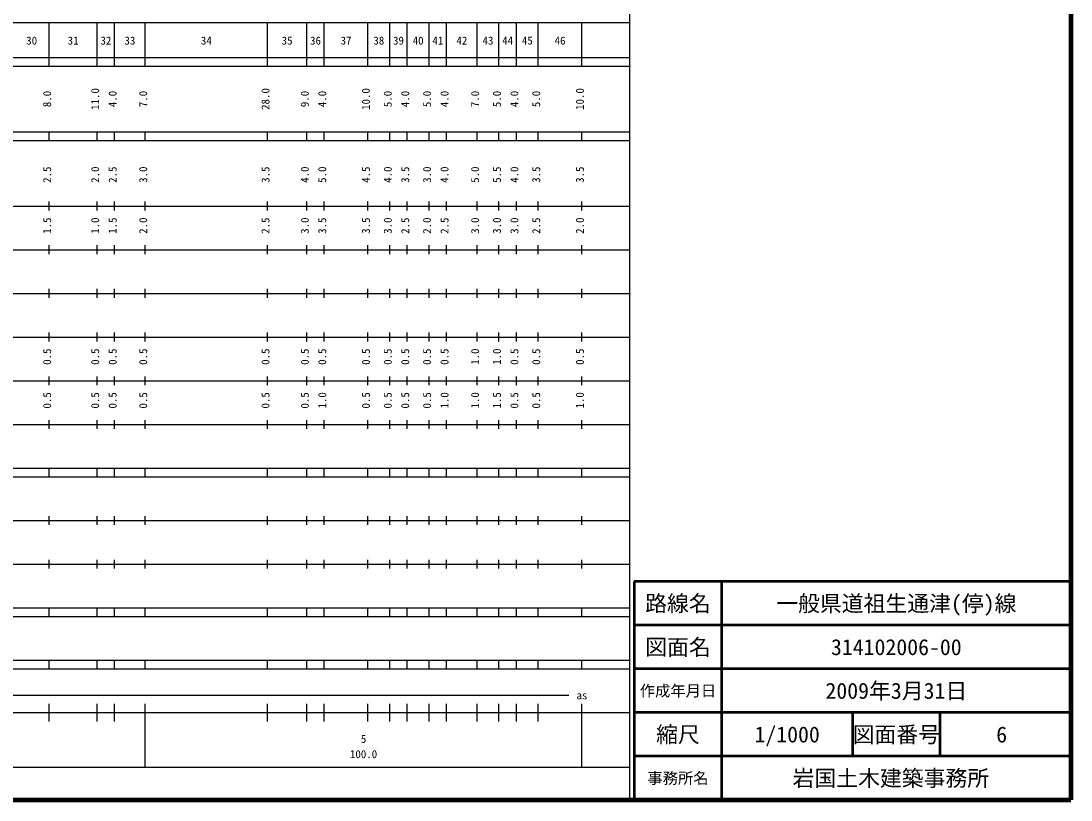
# Model space of a CAD drawing. Units: millimetres on the paper, enlarged 1000 times. Extents: x 40000 to 680000, y 20000 to 380000.
# Drawn here: x 439556 to 680000, y 20000 to 198357 of the extents above; entities that cross this region are included whole.
import ezdxf
from ezdxf.enums import TextEntityAlignment as Align

# ---------------------------------------------------------------- set-up
doc = ezdxf.new("R2010")
doc.units = ezdxf.units.MM
doc.header["$LTSCALE"] = 1000
for name, color, linetype, lineweight in [('M-TTL', 2, 'Continuous', 140), ('M-TTL-BAND', 7, 'Continuous', 25), ('M-TTL-FRAM', 2, 'Continuous', 50), ('M-TTL-LINE', 7, 'Continuous', 50)]:
    doc.layers.add(name, color=color, linetype=linetype, lineweight=lineweight)
doc.layers.add('M-TTL-TXT', color=7, linetype='Continuous')
doc.styles.add('ＭＳ ゴシック', font='')
doc.styles.get('ＭＳ ゴシック').set_extended_font_data('MS Gothic')

msp = doc.modelspace()

# ---------------------------------------------------------------- linework, layer by layer
at = {"layer": 'M-TTL'}
for p, q in [((680000, 20000), (680000, 380000)), ((40000, 20000), (680000, 20000))]:
    msp.add_line(p, q, dxfattribs=at)
at = {"layer": 'M-TTL-BAND'}
for p, q in [((579000, 20000), (579000, 370000)), ((68000, 198000), (579000, 198000)), ((446000, 188000), (446000, 198000)), ((457000, 188000), (457000, 198000)), ((461000, 188000), (461000, 198000)), ((468000, 188000), (468000, 198000)), ((496000, 188000), (496000, 198000)), ((505000, 188000), (505000, 198000)), ((509000, 188000), (509000, 198000)), ((519000, 188000), (519000, 198000)), ((524000, 188000), (524000, 198000)), ((528000, 188000), (528000, 198000)), ((533000, 188000), (533000, 198000)), ((537000, 188000), (537000, 198000)), ((544000, 188000), (544000, 198000)), ((549000, 188000), (549000, 198000)), ((553000, 188000), (553000, 198000)), ((558000, 188000), (558000, 198000)), ((568000, 188000), (568000, 198000)), ((40000, 190000), (579000, 190000)), ((40000, 188000), (579000, 188000)), ((40000, 173000), (579000, 173000)), ((40000, 171000), (579000, 171000)), ((446000, 171000), (446000, 173000)), ((457000, 171000), (457000, 173000)), ((461000, 171000), (461000, 173000)), ((468000, 171000), (468000, 173000)), ((496000, 171000), (496000, 173000)), ((505000, 171000), (505000, 173000)), ((509000, 171000), (509000, 173000)), ((519000, 171000), (519000, 173000)), ((524000, 171000), (524000, 173000)), ((528000, 171000), (528000, 173000)), ((533000, 171000), (533000, 173000)), ((537000, 171000), (537000, 173000)), ((544000, 171000), (544000, 173000)), ((549000, 171000), (549000, 173000)), ((553000, 171000), (553000, 173000)), ((558000, 171000), (558000, 173000)), ((568000, 171000), (568000, 173000)), ((446000, 155000), (446000, 157000)), ((457000, 155000), (457000, 157000)), ((461000, 155000), (461000, 157000)), ((468000, 155000), (468000, 157000)), ((496000, 155000), (496000, 157000)), ((505000, 155000), (505000, 157000)), ((509000, 155000), (509000, 157000)), ((519000, 155000), (519000, 157000)), ((524000, 155000), (524000, 157000)), ((528000, 155000), (528000, 157000)), ((533000, 155000), (533000, 157000)), ((537000, 155000), (537000, 157000)), ((544000, 155000), (544000, 157000)), ((549000, 155000), (549000, 157000)), ((553000, 155000), (553000, 157000)), ((558000, 155000), (558000, 157000)), ((568000, 155000), (568000, 157000)), ((40000, 156000), (579000, 156000)), ((446000, 145000), (446000, 147000)), ((457000, 145000), (457000, 147000)), ((461000, 145000), (461000, 147000)), ((468000, 145000), (468000, 147000)), ((496000, 145000), (496000, 147000)), ((505000, 145000), (505000, 147000)), ((509000, 145000), (509000, 147000)), ((519000, 145000), (519000, 147000)), ((524000, 145000), (524000, 147000)), ((528000, 145000), (528000, 147000)), ((533000, 145000), (533000, 147000)), ((537000, 145000), (537000, 147000)), ((544000, 145000), (544000, 147000)), ((549000, 145000), (549000, 147000)), ((553000, 145000), (553000, 147000)), ((558000, 145000), (558000, 147000)), ((568000, 145000), (568000, 147000)), ((46000, 146000), (579000, 146000)), ((52000, 136000), (579000, 136000)), ((446000, 135000), (446000, 137000)), ((457000, 135000), (457000, 137000)), ((461000, 135000), (461000, 137000)), ((468000, 135000), (468000, 137000)), ((496000, 135000), (496000, 137000)), ((505000, 135000), (505000, 137000)), ((509000, 135000), (509000, 137000)), ((519000, 135000), (519000, 137000)), ((524000, 135000), (524000, 137000)), ((528000, 135000), (528000, 137000)), ((533000, 135000), (533000, 137000)), ((537000, 135000), (537000, 137000)), ((544000, 135000), (544000, 137000)), ((549000, 135000), (549000, 137000)), ((553000, 135000), (553000, 137000)), ((558000, 135000), (558000, 137000)), ((568000, 135000), (568000, 137000)), ((46000, 126000), (579000, 126000)), ((446000, 125000), (446000, 127000)), ((457000, 125000), (457000, 127000)), ((461000, 125000), (461000, 127000)), ((468000, 125000), (468000, 127000)), ((496000, 125000), (496000, 127000)), ((505000, 125000), (505000, 127000)), ((509000, 125000), (509000, 127000)), ((519000, 125000), (519000, 127000)), ((524000, 125000), (524000, 127000)), ((528000, 125000), (528000, 127000)), ((533000, 125000), (533000, 127000)), ((537000, 125000), (537000, 127000)), ((544000, 125000), (544000, 127000)), ((549000, 125000), (549000, 127000)), ((553000, 125000), (553000, 127000)), ((558000, 125000), (558000, 127000)), ((568000, 125000), (568000, 127000)), ((52000, 116000), (579000, 116000)), ((446000, 115000), (446000, 117000)), ((457000, 115000), (457000, 117000)), ((461000, 115000), (461000, 117000)), ((468000, 115000), (468000, 117000)), ((496000, 115000), (496000, 117000)), ((505000, 115000), (505000, 117000)), ((509000, 115000), (509000, 117000)), ((519000, 115000), (519000, 117000)), ((524000, 115000), (524000, 117000)), ((528000, 115000), (528000, 117000)), ((533000, 115000), (533000, 117000)), ((537000, 115000), (537000, 117000)), ((544000, 115000), (544000, 117000)), ((549000, 115000), (549000, 117000)), ((553000, 115000), (553000, 117000)), ((558000, 115000), (558000, 117000)), ((568000, 115000), (568000, 117000)), ((46000, 106000), (579000, 106000)), ((446000, 105000), (446000, 107000)), ((457000, 105000), (457000, 107000)), ((461000, 105000), (461000, 107000)), ((468000, 105000), (468000, 107000)), ((496000, 105000), (496000, 107000)), ((505000, 105000), (505000, 107000)), ((509000, 105000), (509000, 107000)), ((519000, 105000), (519000, 107000)), ((524000, 105000), (524000, 107000)), ((528000, 105000), (528000, 107000)), ((533000, 105000), (533000, 107000)), ((537000, 105000), (537000, 107000)), ((544000, 105000), (544000, 107000)), ((549000, 105000), (549000, 107000)), ((553000, 105000), (553000, 107000)), ((558000, 105000), (558000, 107000)), ((568000, 105000), (568000, 107000)), ((40000, 96000), (579000, 96000)), ((40000, 94000), (579000, 94000)), ((446000, 94000), (446000, 96000)), ((457000, 94000), (457000, 96000)), ((461000, 94000), (461000, 96000)), ((468000, 94000), (468000, 96000)), ((496000, 94000), (496000, 96000)), ((505000, 94000), (505000, 96000)), ((509000, 94000), (509000, 96000)), ((519000, 94000), (519000, 96000)), ((524000, 94000), (524000, 96000)), ((528000, 94000), (528000, 96000)), ((533000, 94000), (533000, 96000)), ((537000, 94000), (537000, 96000)), ((544000, 94000), (544000, 96000)), ((549000, 94000), (549000, 96000)), ((553000, 94000), (553000, 96000)), ((558000, 94000), (558000, 96000)), ((568000, 94000), (568000, 96000)), ((446000, 83000), (446000, 85000)), ((457000, 83000), (457000, 85000)), ((461000, 83000), (461000, 85000)), ((468000, 83000), (468000, 85000)), ((496000, 83000), (496000, 85000)), ((505000, 83000), (505000, 85000)), ((509000, 83000), (509000, 85000)), ((519000, 83000), (519000, 85000)), ((524000, 83000), (524000, 85000)), ((528000, 83000), (528000, 85000)), ((533000, 83000), (533000, 85000)), ((537000, 83000), (537000, 85000)), ((544000, 83000), (544000, 85000)), ((549000, 83000), (549000, 85000)), ((553000, 83000), (553000, 85000)), ((558000, 83000), (558000, 85000)), ((568000, 83000), (568000, 85000)), ((49000, 84000), (579000, 84000)), ((446000, 73000), (446000, 75000)), ((457000, 73000), (457000, 75000)), ((461000, 73000), (461000, 75000)), ((468000, 73000), (468000, 75000)), ((496000, 73000), (496000, 75000)), ((505000, 73000), (505000, 75000)), ((509000, 73000), (509000, 75000)), ((519000, 73000), (519000, 75000)), ((524000, 73000), (524000, 75000)), ((528000, 73000), (528000, 75000)), ((533000, 73000), (533000, 75000)), ((537000, 73000), (537000, 75000)), ((544000, 73000), (544000, 75000)), ((549000, 73000), (549000, 75000)), ((553000, 73000), (553000, 75000)), ((558000, 73000), (558000, 75000)), ((568000, 73000), (568000, 75000)), ((40000, 74000), (579000, 74000)), ((40000, 64000), (579000, 64000)), ((446000, 62000), (446000, 64000)), ((457000, 62000), (457000, 64000)), ((461000, 62000), (461000, 64000)), ((468000, 62000), (468000, 64000)), ((496000, 62000), (496000, 64000)), ((505000, 62000), (505000, 64000)), ((509000, 62000), (509000, 64000)), ((519000, 62000), (519000, 64000)), ((524000, 62000), (524000, 64000)), ((528000, 62000), (528000, 64000)), ((533000, 62000), (533000, 64000)), ((537000, 62000), (537000, 64000)), ((544000, 62000), (544000, 64000)), ((549000, 62000), (549000, 64000)), ((553000, 62000), (553000, 64000)), ((558000, 62000), (558000, 64000)), ((568000, 62000), (568000, 64000)), ((40000, 62000), (579000, 62000)), ((40000, 52000), (579000, 52000)), ((446000, 50000), (446000, 52000)), ((457000, 50000), (457000, 52000)), ((461000, 50000), (461000, 52000)), ((468000, 50000), (468000, 52000)), ((496000, 50000), (496000, 52000)), ((505000, 50000), (505000, 52000)), ((509000, 50000), (509000, 52000)), ((519000, 50000), (519000, 52000)), ((524000, 50000), (524000, 52000)), ((528000, 50000), (528000, 52000)), ((533000, 50000), (533000, 52000)), ((537000, 50000), (537000, 52000)), ((544000, 50000), (544000, 52000)), ((549000, 50000), (549000, 52000)), ((553000, 50000), (553000, 52000)), ((558000, 50000), (558000, 52000)), ((568000, 50000), (568000, 52000)), ((40000, 50000), (579000, 50000)), ((71000, 44000), (565000, 44000)), ((446000, 38000), (446000, 42000)), ((457000, 38000), (457000, 42000)), ((461000, 38000), (461000, 42000)), ((468000, 27500), (468000, 42000)), ((496000, 38000), (496000, 42000)), ((505000, 38000), (505000, 42000)), ((509000, 38000), (509000, 42000)), ((519000, 38000), (519000, 42000)), ((524000, 38000), (524000, 42000)), ((528000, 38000), (528000, 42000)), ((533000, 38000), (533000, 42000)), ((537000, 38000), (537000, 42000)), ((544000, 38000), (544000, 42000)), ((549000, 38000), (549000, 42000)), ((553000, 38000), (553000, 42000)), ((558000, 38000), (558000, 42000)), ((568000, 27500), (568000, 42000)), ((40000, 40000), (579000, 40000)), ((68000, 27500), (579000, 27500))]:
    msp.add_line(p, q, dxfattribs=at)
at = {"layer": 'M-TTL-FRAM'}
for p, q in [((680000, 70000), (580000, 70000)), ((580000, 70000), (580000, 20000))]:
    msp.add_line(p, q, dxfattribs=at)
at = {"layer": 'M-TTL-LINE'}
for p, q in [((600000, 70000), (600000, 20000)), ((680000, 60000), (580000, 60000)), ((680000, 50000), (580000, 50000)), ((680000, 40000), (580000, 40000)), ((630000, 40000), (630000, 30000)), ((650000, 40000), (650000, 30000)), ((680000, 30000), (580000, 30000))]:
    msp.add_line(p, q, dxfattribs=at)

# ---------------------------------------------------------------- texts
at = {"layer": 'M-TTL-BAND', "style": 'ＭＳ ゴシック'}
for s, p in [('30', (442000, 192405)), ('31', (451500, 192405)), ('32', (459000, 192405)), ('33', (464500, 192405)), ('34', (482000, 192405)), ('35', (500500, 192405)), ('36', (507000, 192405)), ('37', (514000, 192405)), ('38', (521500, 192405)), ('39', (526000, 192405)), ('40', (530500, 192405)), ('42', (540500, 192405)), ('43', (546500, 192405)), ('46', (563000, 192405)), ('41', (535000, 192405)), ('44', (551000, 192405)), ('45', (555500, 192405)), ('as', (568000, 42500)), ('5', (518000, 32523)), ('100.0', (518000, 29033))]:
    msp.add_text(s, height=1833, dxfattribs=at).set_placement(p, align=Align.BOTTOM_CENTER)
for s, p in [('11.0', (458000, 180500)), ('28.0', (497000, 180500)), ('10.0', (520000, 180500)), ('10.0', (569000, 180500)), ('8.0', (447000, 180500)), ('4.0', (462000, 180500)), ('7.0', (469000, 180500)), ('9.0', (506000, 180500)), ('4.0', (510000, 180500)), ('5.0', (525000, 180500)), ('4.0', (529000, 180500)), ('5.0', (534000, 180500)), ('4.0', (538000, 180500)), ('7.0', (545000, 180500)), ('5.0', (550000, 180500)), ('4.0', (554000, 180500)), ('5.0', (559000, 180500)), ('2.5', (447000, 163174)), ('2.0', (458000, 163174)), ('2.5', (462000, 163174)), ('3.0', (469000, 163174)), ('3.5', (497000, 163174)), ('4.0', (506000, 163174)), ('5.0', (510000, 163174)), ('4.5', (520000, 163174)), ('4.0', (525000, 163174)), ('3.5', (529000, 163174)), ('3.0', (534000, 163174)), ('4.0', (538000, 163174)), ('5.0', (545000, 163174)), ('5.5', (550000, 163174)), ('4.0', (554000, 163174)), ('3.5', (559000, 163174)), ('3.5', (569000, 163174)), ('1.5', (447000, 151500)), ('1.0', (458000, 151500)), ('1.5', (462000, 151500)), ('2.0', (469000, 151500)), ('2.5', (497000, 151500)), ('3.0', (506000, 151500)), ('3.5', (510000, 151500)), ('3.5', (520000, 151500)), ('3.0', (525000, 151500)), ('2.5', (529000, 151500)), ('2.0', (534000, 151500)), ('2.5', (538000, 151500)), ('3.0', (545000, 151500)), ('3.0', (550000, 151500)), ('3.0', (554000, 151500)), ('2.5', (559000, 151500)), ('2.0', (569000, 151500)), ('0.5', (447000, 121500)), ('0.5', (458000, 121500)), ('0.5', (462000, 121500)), ('0.5', (469000, 121500)), ('0.5', (497000, 121500)), ('0.5', (506000, 121500)), ('0.5', (510000, 121500)), ('0.5', (520000, 121500)), ('0.5', (525000, 121500)), ('0.5', (529000, 121500)), ('0.5', (534000, 121500)), ('0.5', (538000, 121500)), ('1.0', (545000, 121500)), ('1.0', (550000, 121500)), ('0.5', (554000, 121500)), ('0.5', (559000, 121500)), ('0.5', (569000, 121500)), ('0.5', (447000, 111500)), ('0.5', (458000, 111500)), ('0.5', (462000, 111500)), ('0.5', (469000, 111500)), ('0.5', (497000, 111500)), ('0.5', (506000, 111500)), ('1.0', (510000, 111500)), ('0.5', (520000, 111500)), ('0.5', (525000, 111500)), ('0.5', (529000, 111500)), ('0.5', (534000, 111500)), ('1.0', (538000, 111500)), ('1.0', (545000, 111500)), ('1.5', (550000, 111500)), ('0.5', (554000, 111500)), ('0.5', (559000, 111500)), ('1.0', (569000, 111500))]:
    msp.add_text(s, height=1833, rotation=90, dxfattribs=at).set_placement(p, align=Align.BOTTOM_CENTER)
at = {"layer": 'M-TTL-TXT', "style": 'ＭＳ ゴシック'}
for s, height, p in [('路線名', 3666, (590000, 65000)), ('路線名', 3666, (590000, 65000)), ('一般県道祖生通津(停)線', 3666, (640000, 65000)), ('図面名', 3666, (590000, 55000)), ('図面名', 3666, (590000, 55000)), ('314102006-00', 3666, (640000, 55000)), ('作成年月日', 2566, (590000, 45000)), ('作成年月日', 2566, (590000, 45000)), ('2009年3月31日', 3666, (640000, 45000)), ('縮尺', 3666, (590000, 35000)), ('縮尺', 3666, (590000, 35000)), ('1/1000', 3666, (615000, 35000)), ('図面番号', 3666, (640000, 35000)), ('図面番号', 3666, (640000, 35000)), ('6', 3666, (664125, 35000)), ('事務所名', 2566, (590000, 25000)), ('事務所名', 2566, (590000, 25000)), ('岩国土木建築事務所 ', 3666, (640000, 25000))]:
    msp.add_text(s, height=height, dxfattribs=at).set_placement(p, align=Align.MIDDLE_CENTER)

doc.saveas('drawing.dxf')
